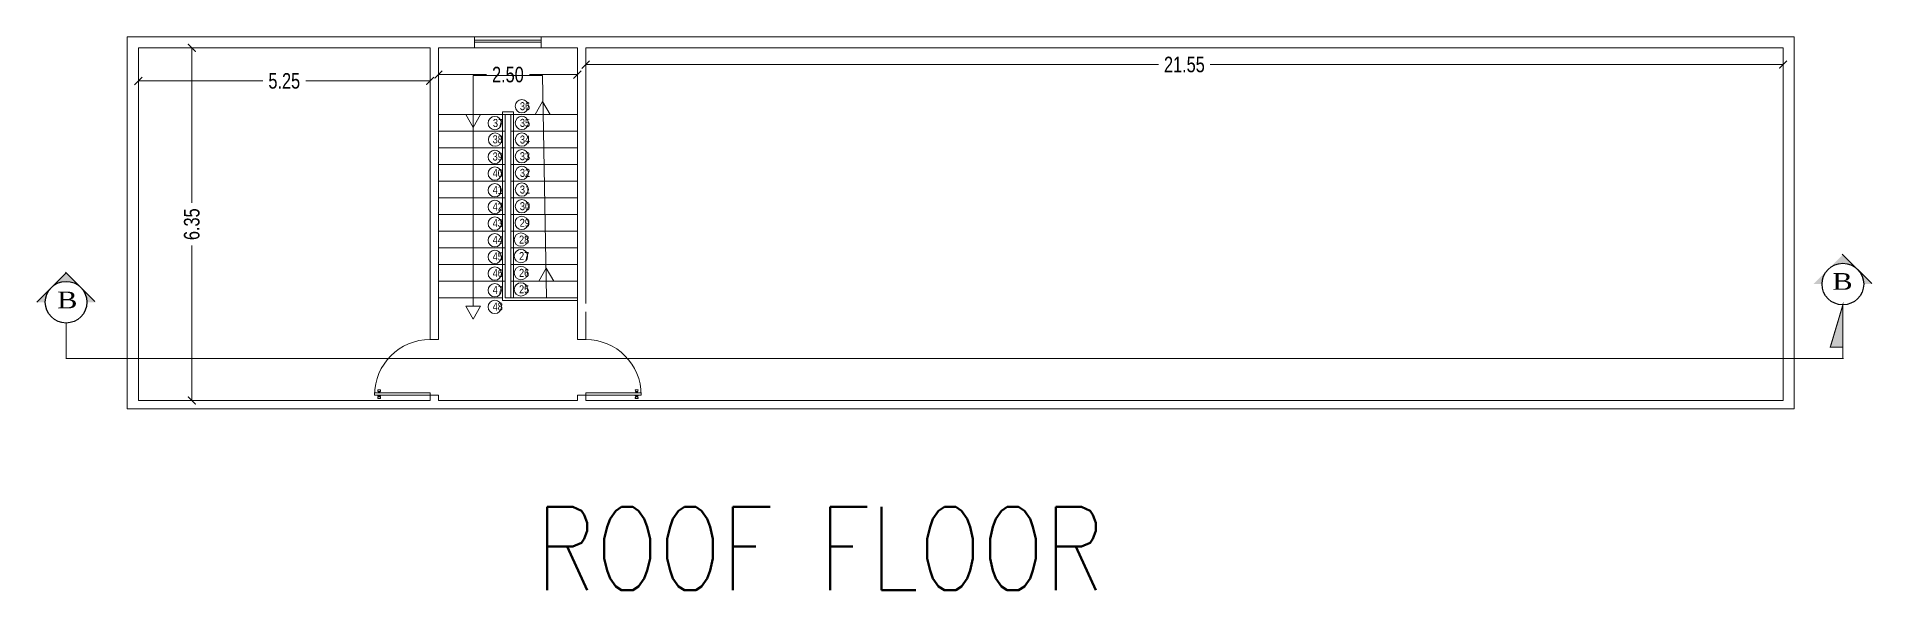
# Model space of a CAD drawing. Header units: millimetres. Extents: x -401 to 2889, y -234 to 146.
# Drawn here: x 260.49 to 293.53, y -32.61 to -22.65 of the extents above; entities that cross this region are included whole.
import ezdxf

# ---------------------------------------------------------------- set-up
doc = ezdxf.new("R2010")
doc.units = ezdxf.units.MM
doc.header["$LTSCALE"] = 3
doc.header["$MEASUREMENT"] = 0
doc.linetypes.add('CENTER', pattern=[50.8, 31.75, -6.35, 6.35, -6.35])
doc.linetypes.add('CONTINU', pattern=[0])
doc.layers.get('0').update_dxf_attribs({"color": 3, "lineweight": 9})
doc.layers.add('AJEC LOGO', color=4, linetype='Continuous')
doc.layers.add('ARCH_SUBTITLE TEXT', color=10, linetype='Continuous')
for name, color, linetype, lineweight in [('DIM-IN', 1, 'Continuous', 0), ('Drw - Arch - brick (0.20)', 7, 'CONTINU', 20), ('Drw - Arch - Door (0.05)', 141, 'CONTINU', 5), ('Drw - Arch - Stairs (0.15)', 3, 'CONTINU', 15), ('Drw - Arch - Window (0.05)', 4, 'CONTINU', 5), ('Drw - Hatch', 8, 'CONTINU', 0), ('Drw - Text', 2, 'CONTINU', 0), ('hatch 2', 251, 'Continuous', 0), ('text', 7, 'Continuous', 0)]:
    doc.layers.add(name, color=color, linetype=linetype, lineweight=lineweight)
doc.styles.add('drwazah arabic', font='ARIALUNI.TTF', dxfattribs={"width": 0.75})
doc.styles.add('Drwazah english', font='sosa.shx', dxfattribs={"width": 0.75})
doc.styles.add('SC 50', font='romans.shx', dxfattribs={"width": 0.9})
doc.styles.get("Standard").update_dxf_attribs({"font": 'simplex.shx', "width": 0.8})
doc.dimstyles.new('Arch A-D 1-200m', dxfattribs={"dimscale": 2, "dimtxt": 0.14, "dimasz": 0.07, "dimexe": 0, "dimexo": 0, "dimgap": 0.05, "dimtad": 0, "dimzin": 1, "dimdsep": 46, "dimtxsty": 'drwazah arabic', "dimblk": 'ARCHTICK', "dimcen": 0, "dimse1": 1, "dimse2": 1, "dimclrd": 9, "dimclre": 9, "dimclrt": 6, "dimaunit": 2, "dimazin": 0, "dimtfac": 1, "dimtmove": 0, "dimatfit": 0, "dimldrblk": 'ARCHTICK', "dimfxl": 0.18, "dimtolj": 1, "dimtzin": 0, "dimlwd": 9, "dimlwe": 9, "dimarcsym": 2})

# ---------------------------------------------------------------- blocks, each defined once
blk = doc.blocks.new('1 M')
at = {"layer": 'Drw - Arch - Door (0.05)'}
for p, q in [((-4544.434, 1057.971), (-4544.433, 1057.972)), ((-4544.434, 1057.97), (-4544.434, 1057.971)), ((-4544.434, 1057.923), (-4544.434, 1057.971)), ((-4544.434, 1057.97), (-4544.434, 1057.969)), ((-4544.434, 1057.968), (-4544.434, 1057.969)), ((-4544.434, 1057.969), (-4544.434, 1057.969)), ((-4544.434, 1057.968), (-4544.434, 1057.967)), ((-4544.434, 1057.967), (-4544.434, 1057.966)), ((-4544.434, 1057.963), (-4544.434, 1057.966)), ((-4544.434, 1057.963), (-4544.434, 1057.963)), ((-4544.434, 1057.963), (-4544.434, 1057.959)), ((-4544.434, 1057.959), (-4544.434, 1057.958)), ((-4544.434, 1057.953), (-4544.434, 1057.958)), ((-4544.434, 1057.953), (-4544.434, 1057.953)), ((-4544.434, 1057.941), (-4544.434, 1057.953)), ((-4544.434, 1057.936), (-4544.434, 1057.941)), ((-4544.434, 1057.941), (-4544.434, 1057.941)), ((-4544.434, 1057.936), (-4544.434, 1057.935)), ((-4544.434, 1057.935), (-4544.434, 1057.931)), ((-4544.434, 1057.928), (-4544.434, 1057.931)), ((-4544.434, 1057.931), (-4544.434, 1057.931)), ((-4544.434, 1057.927), (-4544.434, 1057.928)), ((-4544.434, 1057.926), (-4544.434, 1057.927)), ((-4544.434, 1057.925), (-4544.434, 1057.926)), ((-4544.434, 1057.925), (-4544.434, 1057.924)), ((-4544.434, 1057.925), (-4544.434, 1057.925)), ((-4544.434, 1057.923), (-4544.434, 1057.924)), ((-4544.433, 1057.922), (-4544.434, 1057.923)), ((-4544.433, 1057.972), (-4544.432, 1057.972)), ((-4544.433, 1057.922), (-4544.433, 1057.972)), ((-4544.432, 1057.922), (-4544.433, 1057.922)), ((-4544.432, 1057.972), (-4544.424, 1057.972)), ((-4544.424, 1057.923), (-4544.432, 1057.922)), ((-4544.424, 1057.972), (-4544.416, 1057.971)), ((-4544.416, 1057.924), (-4544.424, 1057.923)), ((-4544.416, 1057.971), (-4544.408, 1057.969)), ((-4544.408, 1057.925), (-4544.416, 1057.924)), ((-4544.408, 1057.969), (-4544.403, 1057.968)), ((-4544.403, 1057.926), (-4544.408, 1057.925)), ((-4544.403, 1057.968), (-4544.402, 1057.967)), ((-4544.403, 1057.926), (-4544.403, 1057.968)), ((-4544.402, 1057.927), (-4544.403, 1057.926)), ((-4544.402, 1057.967), (-4544.401, 1057.959)), ((-4544.402, 1057.927), (-4544.402, 1057.967)), ((-4544.401, 1057.935), (-4544.402, 1057.927)), ((-4544.401, 1057.959), (-4544.4, 1057.958)), ((-4544.401, 1057.959), (-4544.401, 1057.935)), ((-4544.4, 1057.936), (-4544.401, 1057.935)), ((-4544.4, 1057.958), (-4544.397, 1057.958)), ((-4544.4, 1057.958), (-4544.4, 1057.936)), ((-4544.397, 1057.936), (-4544.4, 1057.936)), ((-4544.397, 1057.96), (-4544.396, 1057.961)), ((-4544.397, 1057.96), (-4544.397, 1057.958)), ((-4544.397, 1057.958), (-4544.397, 1057.936)), ((-4544.397, 1057.936), (-4544.397, 1057.934)), ((-4544.396, 1057.933), (-4544.397, 1057.934)), ((-4544.396, 1057.961), (-4544.386, 1057.963)), ((-4544.386, 1057.931), (-4544.396, 1057.933)), ((-4544.386, 1057.963), (-4544.385, 1057.963)), ((-4544.385, 1057.931), (-4544.386, 1057.931)), ((-4544.385, 1057.963), (-4544.384, 1057.963)), ((-4544.384, 1057.931), (-4544.385, 1057.931)), ((-4544.384, 1057.965), (-4544.38, 1057.979)), ((-4544.384, 1057.964), (-4544.384, 1057.965)), ((-4544.384, 1057.963), (-4544.384, 1057.964)), ((-4544.384, 1057.93), (-4544.384, 1057.931)), ((-4544.384, 1057.929), (-4544.384, 1057.93)), ((-4544.38, 1057.915), (-4544.384, 1057.929)), ((-4544.38, 1057.979), (-4544.379, 1057.98)), ((-4544.38, 1057.979), (-4544.38, 1057.979)), ((-4544.38, 1057.915), (-4544.38, 1057.915)), ((-4544.379, 1057.915), (-4544.38, 1057.915)), ((-4544.379, 1057.98), (-4544.378, 1057.98)), ((-4544.379, 1057.98), (-4544.379, 1057.98)), ((-4544.379, 1057.914), (-4544.379, 1057.915)), ((-4544.378, 1057.914), (-4544.379, 1057.914)), ((-4544.378, 1057.98), (-4544.375, 1057.98)), ((-4544.375, 1057.914), (-4544.378, 1057.914)), ((-4544.375, 1057.03), (-4544.375, 1058.03)), ((-4544.375, 1058.03), (-4544.337, 1058.03)), ((-4544.337, 1057.03), (-4544.337, 1058.03)), ((-4544.334, 1057.98), (-4544.337, 1057.98)), ((-4544.337, 1057.914), (-4544.334, 1057.914)), ((-4544.333, 1057.98), (-4544.334, 1057.98)), ((-4544.334, 1057.914), (-4544.333, 1057.914)), ((-4544.333, 1057.979), (-4544.333, 1057.98)), ((-4544.333, 1057.98), (-4544.333, 1057.98)), ((-4544.332, 1057.979), (-4544.333, 1057.979)), ((-4544.333, 1057.915), (-4544.332, 1057.915)), ((-4544.333, 1057.914), (-4544.333, 1057.915)), ((-4544.333, 1057.915), (-4544.333, 1057.915)), ((-4544.329, 1057.965), (-4544.332, 1057.979)), ((-4544.332, 1057.915), (-4544.329, 1057.929)), ((-4544.328, 1057.964), (-4544.329, 1057.965)), ((-4544.329, 1057.929), (-4544.328, 1057.93)), ((-4544.328, 1057.963), (-4544.328, 1057.964)), ((-4544.327, 1057.963), (-4544.328, 1057.963)), ((-4544.328, 1057.93), (-4544.328, 1057.931)), ((-4544.328, 1057.931), (-4544.327, 1057.931)), ((-4544.326, 1057.963), (-4544.327, 1057.963)), ((-4544.327, 1057.931), (-4544.326, 1057.931)), ((-4544.316, 1057.961), (-4544.326, 1057.963)), ((-4544.326, 1057.931), (-4544.316, 1057.933)), ((-4544.316, 1057.96), (-4544.316, 1057.961)), ((-4544.316, 1057.96), (-4544.316, 1057.958)), ((-4544.312, 1057.958), (-4544.316, 1057.958)), ((-4544.316, 1057.958), (-4544.316, 1057.936)), ((-4544.316, 1057.936), (-4544.312, 1057.936)), ((-4544.316, 1057.936), (-4544.316, 1057.934)), ((-4544.316, 1057.933), (-4544.316, 1057.934)), ((-4544.31, 1057.967), (-4544.312, 1057.959)), ((-4544.312, 1057.959), (-4544.312, 1057.958)), ((-4544.312, 1057.959), (-4544.312, 1057.935)), ((-4544.312, 1057.958), (-4544.312, 1057.936)), ((-4544.312, 1057.936), (-4544.312, 1057.935)), ((-4544.312, 1057.935), (-4544.31, 1057.927)), ((-4544.304, 1057.969), (-4544.31, 1057.968)), ((-4544.31, 1057.968), (-4544.31, 1057.967)), ((-4544.31, 1057.926), (-4544.31, 1057.968)), ((-4544.31, 1057.927), (-4544.31, 1057.967)), ((-4544.31, 1057.927), (-4544.31, 1057.926)), ((-4544.31, 1057.926), (-4544.304, 1057.925)), ((-4544.296, 1057.971), (-4544.304, 1057.969)), ((-4544.304, 1057.925), (-4544.296, 1057.924)), ((-4544.288, 1057.972), (-4544.296, 1057.971)), ((-4544.296, 1057.924), (-4544.288, 1057.923)), ((-4544.28, 1057.972), (-4544.288, 1057.972)), ((-4544.288, 1057.923), (-4544.28, 1057.922)), ((-4544.279, 1057.972), (-4544.28, 1057.972)), ((-4544.28, 1057.922), (-4544.279, 1057.922)), ((-4544.278, 1057.971), (-4544.279, 1057.972)), ((-4544.279, 1057.922), (-4544.279, 1057.972)), ((-4544.279, 1057.922), (-4544.278, 1057.923)), ((-4544.278, 1057.97), (-4544.278, 1057.971)), ((-4544.278, 1057.923), (-4544.278, 1057.971)), ((-4544.278, 1057.97), (-4544.278, 1057.969)), ((-4544.278, 1057.968), (-4544.278, 1057.969)), ((-4544.278, 1057.969), (-4544.278, 1057.969)), ((-4544.278, 1057.968), (-4544.278, 1057.967)), ((-4544.278, 1057.967), (-4544.278, 1057.966)), ((-4544.278, 1057.963), (-4544.278, 1057.966)), ((-4544.278, 1057.963), (-4544.278, 1057.963)), ((-4544.278, 1057.963), (-4544.278, 1057.959)), ((-4544.278, 1057.959), (-4544.278, 1057.958)), ((-4544.278, 1057.953), (-4544.278, 1057.958)), ((-4544.278, 1057.953), (-4544.278, 1057.953)), ((-4544.278, 1057.941), (-4544.278, 1057.953)), ((-4544.278, 1057.936), (-4544.278, 1057.941)), ((-4544.278, 1057.941), (-4544.278, 1057.941)), ((-4544.278, 1057.936), (-4544.278, 1057.935)), ((-4544.278, 1057.935), (-4544.278, 1057.931)), ((-4544.278, 1057.928), (-4544.278, 1057.931)), ((-4544.278, 1057.931), (-4544.278, 1057.931)), ((-4544.278, 1057.927), (-4544.278, 1057.928)), ((-4544.278, 1057.926), (-4544.278, 1057.927)), ((-4544.278, 1057.925), (-4544.278, 1057.926)), ((-4544.278, 1057.925), (-4544.278, 1057.924)), ((-4544.278, 1057.925), (-4544.278, 1057.925)), ((-4544.278, 1057.923), (-4544.278, 1057.924)), ((-4544.375, 1057.03), (-4544.337, 1057.03))]:
    blk.add_line(p, q, dxfattribs=at)
blk.add_arc((-4544.375, 1057.03), 1, 0, 90, dxfattribs=at)
blk = doc.blocks.new('_ArchTick')
at = {"color": 0, "linetype": 'ByBlock', "const_width": 0.15}
blk.add_lwpolyline([(-0.5, -0.5), (0.5, 0.5)], dxfattribs=at)
blk = doc.blocks.new('*D223')
at = {"layer": 'Defpoints', "color": 0, "transparency": 16777216}
for p in [(262.323, -22.845), (263.284, -22.845), (262.323, -29.195)]:
    blk.add_point(p, dxfattribs=at)
at = {"layer": 'DIM-IN', "color": 9, "linetype": 'ByBlock', "lineweight": 9, "transparency": 16777216}
for p, q in [((263.284, -22.845), (263.284, -25.635)), ((263.284, -29.195), (263.284, -26.406))]:
    blk.add_line(p, q, dxfattribs=at)
at = {"layer": 'DIM-IN', "color": 9, "lineweight": 9, "transparency": 16777216, "xscale": 0.14, "yscale": 0.14, "zscale": 0.14}
for p, rotation in [((263.284, -22.845), 90), ((263.284, -29.195), 270)]:
    blk.add_blockref('_ArchTick', p, dxfattribs=dict(at, rotation=rotation))
at = {"layer": 'DIM-IN', "color": 6, "transparency": 16777216, "insert": (263.284, -26.02), "char_height": 0.28, "attachment_point": 5, "rotation": 90, "style": 'drwazah arabic'}
blk.add_mtext('\\A1;6.35', dxfattribs=at)
blk = doc.blocks.new('*D224')
at = {"layer": 'Defpoints', "color": 0, "transparency": 16777216}
for p in [(262.323, -22.845), (267.573, -22.845), (267.573, -23.442)]:
    blk.add_point(p, dxfattribs=at)
at = {"layer": 'DIM-IN', "color": 9, "linetype": 'ByBlock', "lineweight": 9, "transparency": 16777216}
for p, q in [((262.323, -23.442), (264.563, -23.442)), ((267.573, -23.442), (265.334, -23.442))]:
    blk.add_line(p, q, dxfattribs=at)
at = {"layer": 'DIM-IN', "color": 9, "lineweight": 9, "transparency": 16777216, "xscale": 0.14, "yscale": 0.14, "zscale": 0.14, "rotation": 180}
blk.add_blockref('_ArchTick', (262.323, -23.442), dxfattribs=at)
at = {"layer": 'DIM-IN', "color": 9, "lineweight": 9, "transparency": 16777216, "xscale": 0.14, "yscale": 0.14, "zscale": 0.14}
blk.add_blockref('_ArchTick', (267.573, -23.442), dxfattribs=at)
at = {"layer": 'DIM-IN', "color": 6, "transparency": 16777216, "insert": (264.948, -23.442), "char_height": 0.28, "attachment_point": 5, "style": 'drwazah arabic'}
blk.add_mtext('\\A1;5.25', dxfattribs=at)
blk = doc.blocks.new('*D225')
at = {"layer": 'Defpoints', "color": 0, "transparency": 16777216}
for p in [(270.373, -22.845), (291.923, -22.845), (291.923, -23.147)]:
    blk.add_point(p, dxfattribs=at)
at = {"layer": 'DIM-IN', "color": 9, "linetype": 'ByBlock', "lineweight": 9, "transparency": 16777216}
for p, q in [((270.373, -23.147), (280.681, -23.147)), ((291.923, -23.147), (281.615, -23.147))]:
    blk.add_line(p, q, dxfattribs=at)
at = {"layer": 'DIM-IN', "color": 9, "lineweight": 9, "transparency": 16777216, "xscale": 0.14, "yscale": 0.14, "zscale": 0.14, "rotation": 180}
blk.add_blockref('_ArchTick', (270.373, -23.147), dxfattribs=at)
at = {"layer": 'DIM-IN', "color": 9, "lineweight": 9, "transparency": 16777216, "xscale": 0.14, "yscale": 0.14, "zscale": 0.14}
blk.add_blockref('_ArchTick', (291.923, -23.147), dxfattribs=at)
at = {"layer": 'DIM-IN', "color": 6, "transparency": 16777216, "insert": (281.148, -23.147), "char_height": 0.28, "attachment_point": 5, "style": 'drwazah arabic'}
blk.add_mtext('\\A1;21.55', dxfattribs=at)
blk = doc.blocks.new('*D207')
at = {"layer": 'Defpoints', "color": 0, "transparency": 16777216}
for p in [(267.723, -22.845), (270.223, -22.845), (267.723, -23.328)]:
    blk.add_point(p, dxfattribs=at)
at = {"layer": 'DIM-IN', "color": 9, "linetype": 'ByBlock', "lineweight": 9, "transparency": 16777216}
for p, q in [((267.723, -23.328), (268.588, -23.328)), ((270.223, -23.328), (269.359, -23.328))]:
    blk.add_line(p, q, dxfattribs=at)
at = {"layer": 'DIM-IN', "color": 9, "lineweight": 9, "transparency": 16777216, "xscale": 0.14, "yscale": 0.14, "zscale": 0.14, "rotation": 180}
blk.add_blockref('_ArchTick', (267.723, -23.328), dxfattribs=at)
at = {"layer": 'DIM-IN', "color": 9, "lineweight": 9, "transparency": 16777216, "xscale": 0.14, "yscale": 0.14, "zscale": 0.14}
blk.add_blockref('_ArchTick', (270.223, -23.328), dxfattribs=at)
at = {"layer": 'DIM-IN', "color": 6, "transparency": 16777216, "insert": (268.973, -23.328), "char_height": 0.28, "attachment_point": 5, "style": 'drwazah arabic'}
blk.add_mtext('\\A1;2.50', dxfattribs=at)

msp = doc.modelspace()

# ---------------------------------------------------------------- hatches: boundary and pattern name
at = {"layer": 'AJEC LOGO'}
h = msp.add_hatch(color=6, dxfattribs=at)
h.paths.add_polyline_path([(292.721, -26.847, 0.186055), (292.624, -27.098), (292.47, -27.098)])
h.paths.add_polyline_path([(292.747, -26.82), (292.999, -26.569), (293.251, -26.82, 0.186055), (292.999, -26.723, 0.186055)])
h.paths.add_polyline_path([(293.374, -27.098, 0.186055), (293.277, -26.847), (293.529, -27.098)])
h = msp.add_hatch(color=6, dxfattribs=at)
h.paths.add_polyline_path([(260.744, -27.171, 0.186055), (260.647, -27.423), (260.493, -27.423)])
h.paths.add_polyline_path([(260.771, -27.145), (261.022, -26.894), (261.274, -27.145, 0.186055), (261.022, -27.048, 0.186055)])
h.paths.add_polyline_path([(261.397, -27.423, 0.186055), (261.3, -27.171), (261.552, -27.423)])
at = {"layer": 'hatch 2', "linetype": 'ByBlock'}
msp.add_hatch(color=6, dxfattribs=at).paths.add_polyline_path([(292.999, -28.231), (292.773, -28.231), (292.999, -27.473)])

# ---------------------------------------------------------------- linework, layer by layer
at = {"color": 6, "linetype": 'CENTER'}
msp.add_line((261.022, -28.435), (261.022, -27.798), dxfattribs=at)
at = {"color": 6, "linetype": 'CENTER', "ltscale": 0.01, "const_width": 0.02}
for points in [[(292.999, -28.435), (292.999, -27.473), (292.773, -28.231), (292.999, -28.231)], [(293.013, -28.435), (292.383, -28.435), (292.739, -28.435), (261.022, -28.435), (261.022, -27.798)]]:
    msp.add_lwpolyline(points, dxfattribs=at)
at = {"layer": 'AJEC LOGO', "color": 6}
for p, q in [((292.988, -26.558), (293.518, -27.087)), ((260.493, -27.423), (261.022, -26.894)), ((261.011, -26.882), (261.541, -27.412))]:
    msp.add_line(p, q, dxfattribs=at)
for centre in [(292.999, -27.098), (261.022, -27.423)]:
    msp.add_circle(centre, 0.375, dxfattribs=at)
at = {"layer": 'Drw - Arch - brick (0.20)'}
for p, q in [((262.123, -22.645), (262.123, -29.345)), ((292.123, -22.645), (262.123, -22.645)), ((268.373, -22.645), (268.373, -22.845)), ((269.573, -22.645), (269.573, -22.845)), ((292.123, -29.345), (292.123, -22.645)), ((262.323, -22.845), (262.323, -29.195)), ((267.573, -22.845), (262.323, -22.845)), ((267.573, -22.845), (267.573, -28.095)), ((267.723, -22.845), (267.723, -28.095)), ((270.223, -22.845), (267.723, -22.845)), ((270.223, -22.845), (270.223, -28.095)), ((270.373, -22.845), (270.373, -27.445)), ((291.923, -22.845), (270.373, -22.845)), ((291.923, -29.195), (291.923, -22.845)), ((270.373, -27.595), (270.373, -28.095)), ((267.723, -28.095), (267.573, -28.095)), ((270.223, -28.095), (270.373, -28.095)), ((292.123, -29.345), (262.123, -29.345)), ((267.573, -29.195), (262.323, -29.195)), ((267.573, -29.095), (267.573, -29.195)), ((267.723, -29.095), (267.573, -29.095)), ((267.723, -29.095), (267.723, -29.195)), ((270.223, -29.195), (267.723, -29.195)), ((270.223, -29.095), (270.223, -29.195)), ((270.223, -29.095), (270.223, -29.195)), ((270.223, -29.095), (270.373, -29.095)), ((270.373, -29.095), (270.373, -29.195)), ((270.373, -29.095), (270.373, -29.195)), ((291.923, -29.195), (270.373, -29.195))]:
    msp.add_line(p, q, dxfattribs=at)
at = {"layer": 'Drw - Arch - Stairs (0.15)'}
for p, q in [((268.348, -23.344), (268.348, -27.494)), ((269.598, -23.344), (268.348, -23.344)), ((269.668, -27.345), (269.598, -23.344)), ((267.723, -24.045), (268.973, -24.045)), ((268.873, -23.995), (268.873, -27.395)), ((268.873, -23.995), (269.073, -23.995)), ((268.873, -23.995), (268.873, -25.065)), ((268.923, -24.045), (268.923, -27.345)), ((268.973, -24.045), (269.023, -24.045)), ((270.223, -24.045), (269.023, -24.045)), ((269.023, -24.045), (269.023, -27.345)), ((269.073, -23.995), (269.073, -27.345)), ((267.723, -24.345), (268.923, -24.345)), ((270.223, -24.345), (269.023, -24.345)), ((267.723, -24.645), (268.923, -24.645)), ((270.223, -24.645), (269.023, -24.645)), ((267.723, -24.945), (268.923, -24.945)), ((270.223, -24.945), (269.023, -24.945)), ((267.723, -25.245), (268.923, -25.245)), ((270.223, -25.245), (269.023, -25.245)), ((267.723, -25.545), (268.923, -25.545)), ((270.223, -25.545), (269.023, -25.545)), ((267.723, -25.845), (268.923, -25.845)), ((270.223, -25.845), (269.023, -25.845)), ((267.723, -26.145), (268.923, -26.145)), ((270.223, -26.145), (269.023, -26.145)), ((267.723, -26.445), (268.923, -26.445)), ((267.723, -26.745), (268.923, -26.745)), ((270.223, -26.445), (269.023, -26.445)), ((270.223, -26.745), (269.023, -26.745)), ((267.723, -27.045), (268.923, -27.045)), ((270.223, -27.045), (269.023, -27.045)), ((267.723, -27.345), (268.873, -27.345)), ((268.873, -27.395), (270.223, -27.395)), ((268.923, -27.345), (270.223, -27.345)), ((270.223, -27.345), (269.023, -27.345))]:
    msp.add_line(p, q, dxfattribs=at)
for points in [[(268.214, -24.045), (268.348, -24.278), (268.482, -24.045)], [(269.464, -24.045), (269.598, -23.813), (269.732, -24.045)], [(269.529, -27.045), (269.663, -26.813), (269.797, -27.045)], [(268.214, -27.494), (268.348, -27.726), (268.482, -27.494)]]:
    msp.add_lwpolyline(points, close=True, dxfattribs=at)
at = {"layer": 'Drw - Arch - Window (0.05)'}
for p, q in [((269.573, -22.645), (268.373, -22.645)), ((269.573, -22.705), (268.373, -22.705)), ((269.573, -22.745), (268.373, -22.745)), ((269.573, -22.845), (268.373, -22.845))]:
    msp.add_line(p, q, dxfattribs=at)
at = {"layer": 'Drw - Hatch', "lineweight": 0}
for centre in [(269.224, -23.897), (268.737, -24.2), (269.224, -24.197), (268.742, -24.498), (269.224, -24.497), (268.737, -24.809), (269.224, -24.797), (268.737, -25.109), (269.224, -25.097), (268.737, -25.409), (269.224, -25.397), (268.737, -25.709), (269.224, -25.697), (268.737, -26.009), (269.221, -25.996), (268.737, -26.309), (269.208, -26.298), (268.737, -26.609), (269.208, -26.594), (268.737, -26.909), (268.737, -27.209), (269.208, -26.898), (269.208, -27.194), (268.737, -27.509)]:
    msp.add_circle(centre, 0.12, dxfattribs=at)

# ---------------------------------------------------------------- block references
at = {"layer": 'Drw - Arch - Door (0.05)', "color": 0, "rotation": 89.99999999999997}
msp.add_blockref('1 M', (1324.603, 4515.28), dxfattribs=at)
at = {"layer": 'Drw - Arch - Door (0.05)', "color": 0, "xscale": -1, "rotation": 270}
msp.add_blockref('1 M', (-786.657, 4515.28), dxfattribs=at)

# ---------------------------------------------------------------- texts
at = {"layer": 'ARCH_SUBTITLE TEXT', "color": 4, "linetype": 'Continuous', "char_height": 0.29993, "width": 22.92787, "attachment_point": 4, "style": 'SC 50'}
for insert in [(292.811, -27.05), (260.862, -27.384, 0)]:
    msp.add_mtext('{\\fRomantic|b0|i0|c2|p2;\\W1.2;B}', dxfattribs=dict(at, insert=insert))
at = {"layer": 'Drw - Text', "char_height": 0.144, "width": 0.31695, "attachment_point": 9, "style": 'Drwazah english'}
for s, insert in [('{\\fArial Narrow|b0|i0|c178|p34;\\W1;36}', (269.373, -23.97)), ('{\\fArial Narrow|b0|i0|c178|p34;\\W1;38}', (268.882, -24.566)), ('{\\fArial Narrow|b0|i0|c178|p34;\\W1;37}', (268.887, -24.272)), ('{\\fArial Narrow|b0|i0|c178|p34;\\W1;35}', (269.373, -24.27)), ('{\\fArial Narrow|b0|i0|c178|p34;\\W1;34}', (269.373, -24.57)), ('{\\fArial Narrow|b0|i0|c178|p34;\\W1;39}', (268.882, -24.875)), ('{\\fArial Narrow|b0|i0|c178|p34;\\W1;33}', (269.372, -24.87)), ('{\\fArial Narrow|b0|i0|c178|p34;\\W1;40}', (268.882, -25.175)), ('{\\fArial Narrow|b0|i0|c178|p34;\\W1;32}', (269.373, -25.17)), ('{\\fArial Narrow|b0|i0|c178|p34;\\W1;41}', (268.882, -25.475)), ('{\\fArial Narrow|b0|i0|c178|p34;\\W1;31}', (269.372, -25.47)), ('{\\fArial Narrow|b0|i0|c178|p34;\\W1;42}', (268.882, -25.775)), ('{\\fArial Narrow|b0|i0|c178|p34;\\W1;30}', (269.372, -25.77)), ('{\\fArial Narrow|b0|i0|c178|p34;\\W1;43}', (268.882, -26.075)), ('{\\fArial Narrow|b0|i0|c178|p34;\\W1;29}', (269.369, -26.069)), ('{\\fArial Narrow|b0|i0|c178|p34;\\W1;44}', (268.882, -26.375)), ('{\\fArial Narrow|b0|i0|c178|p34;\\W1;28}', (269.357, -26.371)), ('{\\fArial Narrow|b0|i0|c178|p34;\\W1;45}', (268.882, -26.675)), ('{\\fArial Narrow|b0|i0|c178|p34;\\W1;27}', (269.357, -26.666)), ('{\\fArial Narrow|b0|i0|c178|p34;\\W1;46}', (268.882, -26.975)), ('{\\fArial Narrow|b0|i0|c178|p34;\\W1;26}', (269.357, -26.97)), ('{\\fArial Narrow|b0|i0|c178|p34;\\W1;47}', (268.882, -27.275)), ('{\\fArial Narrow|b0|i0|c178|p34;\\W1;25}', (269.357, -27.266)), ('{\\fArial Narrow|b0|i0|c178|p34;\\W1;48}', (268.882, -27.575))]:
    msp.add_mtext(s, dxfattribs=dict(at, insert=insert))
at = {"layer": 'text', "insert": (269.474, -31.109), "char_height": 1.5, "attachment_point": 1}
msp.add_mtext_dynamic_manual_height_columns('ROOF FLOOR', width=23.1916, gutter_width=12.5, heights=[0], dxfattribs=at)

# ---------------------------------------------------------------- dimensions: what is measured, and where the dimension line sits
at = {"layer": 'DIM-IN'}
dim = msp.add_linear_dim(base=(263.284, -22.845), p1=(262.323, -29.195), p2=(262.323, -22.845), angle=90, dimstyle='Arch A-D 1-200m', dxfattribs=at)
dim.commit()
dim.dimension.update_dxf_attribs({"geometry": '*D223', "text_midpoint": (263.284, -26.02)})
for base, p1, p2, picture, middle in [((267.573, -23.442), (262.323, -22.845), (267.573, -22.845), '*D224', (264.948, -23.442)), ((267.723, -23.328), (270.223, -22.845), (267.723, -22.845), '*D207', (268.973, -23.328)), ((291.923, -23.147), (270.373, -22.845), (291.923, -22.845), '*D225', (281.148, -23.147))]:
    dim = msp.add_linear_dim(base=base, p1=p1, p2=p2, dimstyle='Arch A-D 1-200m', dxfattribs=at)
    dim.commit()
    dim.dimension.update_dxf_attribs({"geometry": picture, "text_midpoint": middle})

doc.saveas('drawing.dxf')
